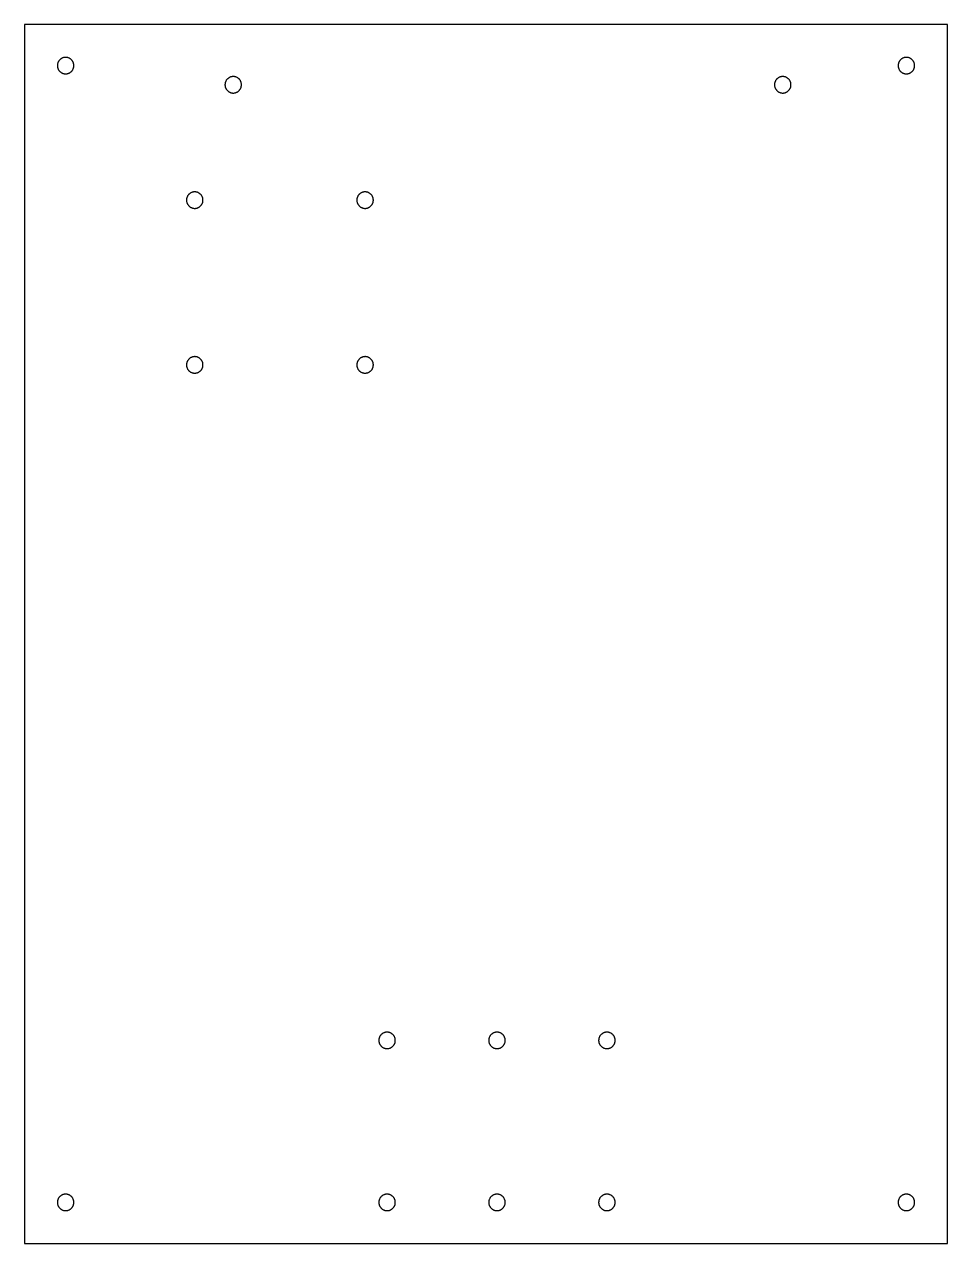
# Model space of a CAD drawing. Header units: millimetres. Extents: x 131 to 299, y -31 to 191.
import ezdxf

# ---------------------------------------------------------------- set-up
doc = ezdxf.new("R2010")
doc.units = ezdxf.units.MM
doc.layers.add('Make2D$可见线$曲线', color=7, linetype='Continuous', true_color=0x000000)

msp = doc.modelspace()

# ---------------------------------------------------------------- linework, layer by layer
at = {"layer": 'Make2D$可见线$曲线', "color": 12, "lineweight": -3, "true_color": 0xc80000}
for points in [[(131, 191), (131, 80), (131, -31)], [(299, 191), (215, 191), (131, 191)], [(299, -31), (299, 80), (299, 191)], [(131, -31), (215, -31), (299, -31)]]:
    msp.add_open_spline(points, degree=2, dxfattribs=at)
for points, knots in [([(140, 183.5), (140, 182), (138.5, 182), (137, 182), (137, 183.5), (137, 185), (138.5, 185), (140, 185), (140, 183.5)], [-9.424778, -9.424778, -9.424778, -7.068583, -7.068583, -4.712389, -4.712389, -2.356194, -2.356194, 0, 0, 0]), ([(293, 183.5), (293, 182), (291.5, 182), (290, 182), (290, 183.5), (290, 185), (291.5, 185), (293, 185), (293, 183.5)], [-9.424778, -9.424778, -9.424778, -7.068583, -7.068583, -4.712389, -4.712389, -2.356194, -2.356194, 0, 0, 0]), ([(169, 181.5), (170.5, 181.5), (170.5, 180), (170.5, 178.5), (169, 178.5), (167.5, 178.5), (167.5, 180), (167.5, 181.5), (169, 181.5)], [0, 0, 0, 2.356194, 2.356194, 4.712389, 4.712389, 7.068583, 7.068583, 9.424778, 9.424778, 9.424778]), ([(269, 181.5), (270.5, 181.5), (270.5, 180), (270.5, 178.5), (269, 178.5), (267.5, 178.5), (267.5, 180), (267.5, 181.5), (269, 181.5)], [0, 0, 0, 2.356194, 2.356194, 4.712389, 4.712389, 7.068583, 7.068583, 9.424778, 9.424778, 9.424778]), ([(163.5, 159), (163.5, 157.5), (162, 157.5), (160.5, 157.5), (160.5, 159), (160.5, 160.5), (162, 160.5), (163.5, 160.5), (163.5, 159)], [-9.424778, -9.424778, -9.424778, -7.068583, -7.068583, -4.712389, -4.712389, -2.356194, -2.356194, 0, 0, 0]), ([(194.5, 159), (194.5, 157.5), (193, 157.5), (191.5, 157.5), (191.5, 159), (191.5, 160.5), (193, 160.5), (194.5, 160.5), (194.5, 159)], [-9.424778, -9.424778, -9.424778, -7.068583, -7.068583, -4.712389, -4.712389, -2.356194, -2.356194, 0, 0, 0]), ([(163.5, 129), (163.5, 127.5), (162, 127.5), (160.5, 127.5), (160.5, 129), (160.5, 130.5), (162, 130.5), (163.5, 130.5), (163.5, 129)], [-9.424778, -9.424778, -9.424778, -7.068583, -7.068583, -4.712389, -4.712389, -2.356194, -2.356194, 0, 0, 0]), ([(194.5, 129), (194.5, 127.5), (193, 127.5), (191.5, 127.5), (191.5, 129), (191.5, 130.5), (193, 130.5), (194.5, 130.5), (194.5, 129)], [-9.424778, -9.424778, -9.424778, -7.068583, -7.068583, -4.712389, -4.712389, -2.356194, -2.356194, 0, 0, 0]), ([(198.5, 6), (198.5, 4.5), (197, 4.5), (195.5, 4.5), (195.5, 6), (195.5, 7.5), (197, 7.5), (198.5, 7.5), (198.5, 6)], [-9.424778, -9.424778, -9.424778, -7.068583, -7.068583, -4.712389, -4.712389, -2.356194, -2.356194, 0, 0, 0]), ([(218.5, 6), (218.5, 4.5), (217, 4.5), (215.5, 4.5), (215.5, 6), (215.5, 7.5), (217, 7.5), (218.5, 7.5), (218.5, 6)], [-9.424778, -9.424778, -9.424778, -7.068583, -7.068583, -4.712389, -4.712389, -2.356194, -2.356194, 0, 0, 0]), ([(238.5, 6), (238.5, 4.5), (237, 4.5), (235.5, 4.5), (235.5, 6), (235.5, 7.5), (237, 7.5), (238.5, 7.5), (238.5, 6)], [-9.424778, -9.424778, -9.424778, -7.068583, -7.068583, -4.712389, -4.712389, -2.356194, -2.356194, 0, 0, 0]), ([(140, -23.5), (140, -25), (138.5, -25), (137, -25), (137, -23.5), (137, -22), (138.5, -22), (140, -22), (140, -23.5)], [-9.424778, -9.424778, -9.424778, -7.068583, -7.068583, -4.712389, -4.712389, -2.356194, -2.356194, 0, 0, 0]), ([(198.5, -23.5), (198.5, -25), (197, -25), (195.5, -25), (195.5, -23.5), (195.5, -22), (197, -22), (198.5, -22), (198.5, -23.5)], [-9.424778, -9.424778, -9.424778, -7.068583, -7.068583, -4.712389, -4.712389, -2.356194, -2.356194, 0, 0, 0]), ([(218.5, -23.5), (218.5, -25), (217, -25), (215.5, -25), (215.5, -23.5), (215.5, -22), (217, -22), (218.5, -22), (218.5, -23.5)], [-9.424778, -9.424778, -9.424778, -7.068583, -7.068583, -4.712389, -4.712389, -2.356194, -2.356194, 0, 0, 0]), ([(238.5, -23.5), (238.5, -25), (237, -25), (235.5, -25), (235.5, -23.5), (235.5, -22), (237, -22), (238.5, -22), (238.5, -23.5)], [-9.424778, -9.424778, -9.424778, -7.068583, -7.068583, -4.712389, -4.712389, -2.356194, -2.356194, 0, 0, 0]), ([(293, -23.5), (293, -25), (291.5, -25), (290, -25), (290, -23.5), (290, -22), (291.5, -22), (293, -22), (293, -23.5)], [-9.424778, -9.424778, -9.424778, -7.068583, -7.068583, -4.712389, -4.712389, -2.356194, -2.356194, 0, 0, 0])]:
    msp.add_rational_spline(points, [1, 0.707106781187, 1, 0.707106781187, 1, 0.707106781187, 1, 0.707106781187, 1], degree=2, knots=knots, dxfattribs=at)

doc.saveas('drawing.dxf')
